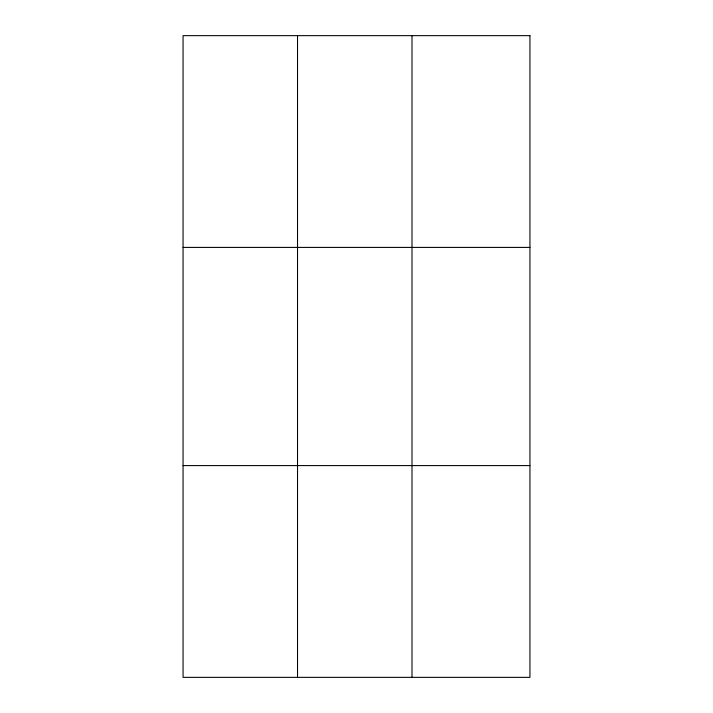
<?xml version="1.0" encoding="UTF-8"?>
<svg xmlns="http://www.w3.org/2000/svg" width="713" height="713" viewBox="0 0 713 713"><rect width="100%" height="100%" fill="white"/><g stroke="black" fill="none" stroke-linecap="round" stroke-linejoin="round"><path stroke-width="1.07" d="M297.526 677.35L297.526 35.65M411.998 677.35L411.998 35.65M183.054 247.411L529.946 247.411M183.054 465.589L529.946 465.589M529.946 35.65L529.946 677.35L183.054 677.35L183.054 35.65L529.946 35.65"/></g></svg>
